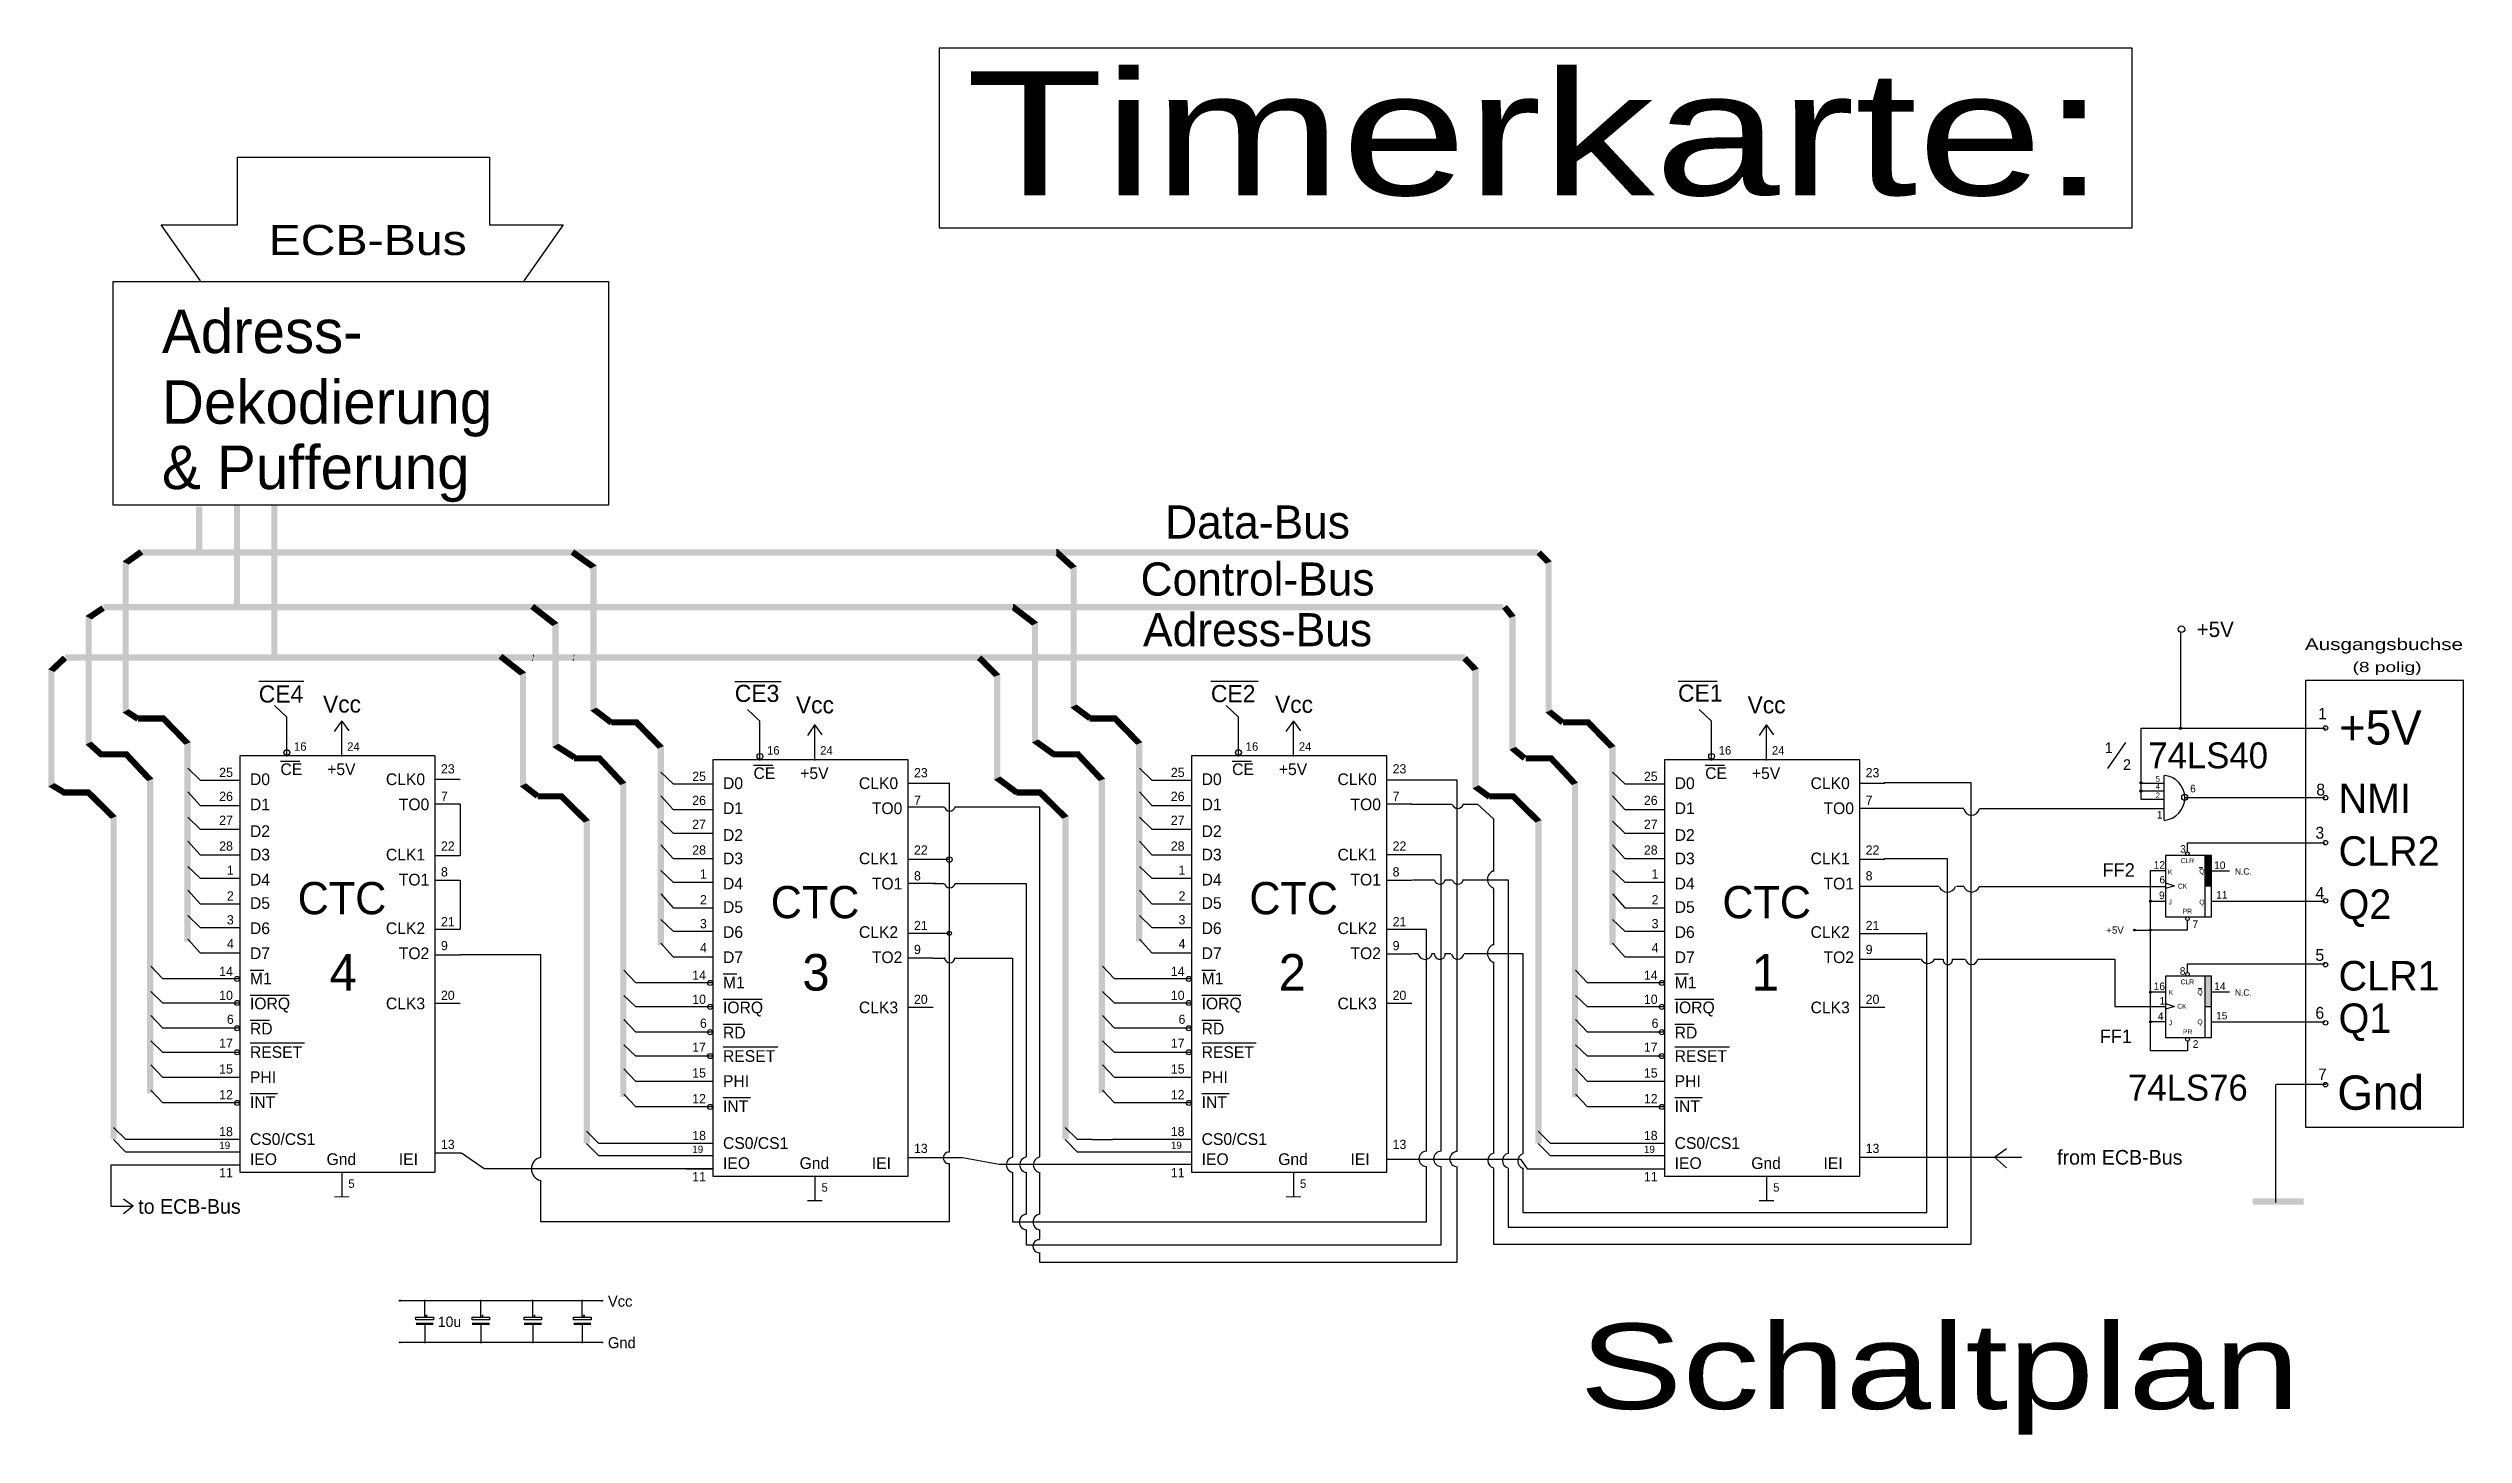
# Model space of a CAD drawing. Extents: x 0.3 to 19.7, y -0.3 to 10.9.
import ezdxf
from ezdxf.enums import TextEntityAlignment as Align

# ---------------------------------------------------------------- set-up
doc = ezdxf.new("R2010")
doc.units = 0
doc.layers.get('0').update_dxf_attribs({"linetype": 'CONTINUOUS'})

# ---------------------------------------------------------------- blocks, each defined once
blk = doc.blocks.new('RECTANG')
at = {"color": 0}
for p, q in [((1, 1), (0, 1)), ((0, 1), (0, 0)), ((1, 0), (1, 1)), ((0, 0), (1, 0))]:
    blk.add_line(p, q, dxfattribs=at)

msp = doc.modelspace()

# ---------------------------------------------------------------- linework, layer by layer
at = {"color": 0}
for p, q in [((1.8, 9.479), (1.8, 10.025)), ((1.8, 10.025), (3.83, 10.025)), ((3.83, 10.025), (3.83, 9.479)), ((1.502, 9.027), (1.185, 9.479)), ((1.185, 9.479), (1.8, 9.479)), ((3.83, 9.479), (4.426, 9.479)), ((4.426, 9.479), (4.109, 9.027)), ((0.798, 9.024), (4.79, 9.024)), ((0.798, 7.218), (0.798, 9.024)), ((4.79, 9.024), (4.79, 7.218)), ((4.79, 7.218), (0.798, 7.218)), ((17.467, 5.42), (17.467, 6.2)), ((1.971, 5.798), (2.334, 5.798)), ((5.809, 5.796), (6.183, 5.796)), ((9.648, 5.798), (10.029, 5.798)), ((13.414, 5.799), (13.731, 5.799)), ((2.197, 5.508), (2.097, 5.603)), ((2.197, 5.191), (2.197, 5.508)), ((2.64, 5.479), (2.579, 5.392)), ((2.641, 5.191), (2.641, 5.476)), ((2.641, 5.476), (2.696, 5.397)), ((6.012, 5.476), (5.912, 5.571)), ((6.012, 5.159), (6.012, 5.476)), ((9.87, 5.508), (9.77, 5.603)), ((9.87, 5.191), (9.87, 5.508)), ((10.313, 5.479), (10.252, 5.392)), ((10.314, 5.476), (10.369, 5.397)), ((10.314, 5.191), (10.314, 5.476)), ((13.685, 5.476), (13.585, 5.571)), ((13.685, 5.159), (13.685, 5.476)), ((6.455, 5.448), (6.394, 5.36)), ((6.455, 5.444), (6.51, 5.365)), ((6.455, 5.159), (6.455, 5.444)), ((14.128, 5.448), (14.067, 5.36)), ((14.128, 5.159), (14.128, 5.444)), ((14.128, 5.444), (14.184, 5.365)), ((16.879, 5.095), (17.025, 5.304)), ((17.147, 5.256), (17.147, 5.418)), ((17.147, 5.418), (18.634, 5.418)), ((17.147, 4.844), (17.147, 5.269)), ((1.399, 5.096), (1.499, 5.001)), ((2.145, 5.152), (2.302, 5.152)), ((5.213, 5.064), (5.313, 4.969)), ((5.96, 5.12), (6.116, 5.12)), ((9.072, 5.096), (9.172, 5.001)), ((9.818, 5.152), (9.975, 5.152)), ((12.886, 5.064), (12.986, 4.969)), ((13.633, 5.12), (13.789, 5.12)), ((1.399, 4.906), (1.499, 4.795)), ((1.499, 5.001), (1.82, 5.001)), ((3.398, 5.007), (3.595, 5.007)), ((5.213, 4.874), (5.313, 4.763)), ((5.313, 4.969), (5.635, 4.969)), ((7.212, 4.975), (7.409, 4.975)), ((7.41, 4.975), (7.54, 4.975)), ((7.541, 4.364), (7.541, 4.977)), ((9.072, 4.906), (9.172, 4.795)), ((9.172, 5.001), (9.493, 5.001)), ((11.266, 5.001), (11.066, 5.001)), ((11.634, 5), (11.266, 5)), ((11.634, 2.007), (11.634, 5)), ((12.886, 4.874), (12.986, 4.763)), ((12.986, 4.969), (13.308, 4.969)), ((14.885, 4.975), (15.082, 4.975)), ((15.778, 4.977), (15.077, 4.977)), ((15.778, 1.257), (15.778, 4.977)), ((17.147, 4.976), (17.333, 4.976)), ((17.147, 4.915), (17.333, 4.915)), ((17.333, 4.676), (17.333, 5.038)), ((1.399, 4.7), (1.499, 4.604)), ((1.499, 4.795), (1.82, 4.795)), ((3.398, 4.808), (3.595, 4.808)), ((3.596, 4.807), (3.596, 4.392)), ((5.313, 4.763), (5.635, 4.763)), ((7.42, 4.781), (7.203, 4.781)), ((7.412, 4.784), (7.498, 4.784)), ((7.584, 4.784), (8.265, 4.784)), ((8.265, 4.784), (8.265, 1.96)), ((9.072, 4.7), (9.172, 4.604)), ((9.172, 4.795), (9.493, 4.795)), ((11.071, 4.808), (11.268, 4.808)), ((11.261, 4.807), (11.594, 4.807)), ((11.677, 4.807), (11.796, 4.807)), ((11.796, 4.807), (11.927, 4.688)), ((11.927, 4.688), (11.927, 4.263)), ((12.986, 4.763), (13.308, 4.763)), ((14.886, 4.773), (15.718, 4.773)), ((15.845, 4.77), (17.332, 4.77)), ((17.333, 4.844), (17.147, 4.844)), ((17.5, 4.861), (18.628, 4.861)), ((1.399, 4.509), (1.499, 4.398)), ((1.499, 4.604), (1.82, 4.604)), ((5.213, 4.668), (5.313, 4.573)), ((5.313, 4.573), (5.635, 4.573)), ((9.072, 4.509), (9.172, 4.398)), ((9.172, 4.604), (9.493, 4.604)), ((12.886, 4.668), (12.986, 4.573)), ((12.986, 4.573), (13.308, 4.573)), ((17.521, 4.493), (18.628, 4.493)), ((17.521, 4.421), (17.521, 4.493)), ((1.399, 4.303), (1.499, 4.208)), ((1.499, 4.398), (1.82, 4.398)), ((3.398, 4.393), (3.595, 4.393)), ((5.213, 4.478), (5.313, 4.367)), ((5.313, 4.367), (5.635, 4.367)), ((7.212, 4.362), (7.409, 4.362)), ((7.409, 4.362), (7.541, 4.362)), ((7.541, 2.029), (7.541, 4.368)), ((9.072, 4.303), (9.172, 4.208)), ((9.172, 4.398), (9.493, 4.398)), ((11.271, 4.398), (11.066, 4.398)), ((11.504, 4.398), (11.266, 4.398)), ((11.504, 2.007), (11.504, 4.398)), ((12.886, 4.478), (12.986, 4.367)), ((12.986, 4.367), (13.308, 4.367)), ((14.885, 4.362), (15.082, 4.362)), ((15.588, 4.365), (15.077, 4.365)), ((15.588, 1.393), (15.588, 4.365)), ((17.617, 4.295), (17.643, 4.295)), ((17.664, 3.895), (17.664, 4.392)), ((1.399, 4.113), (1.499, 4.002)), ((1.499, 4.208), (1.82, 4.208)), ((3.398, 4.194), (3.595, 4.194)), ((3.596, 4.192), (3.596, 3.797)), ((5.213, 4.272), (5.313, 4.177)), ((5.313, 4.177), (5.635, 4.177)), ((7.435, 4.167), (7.208, 4.167)), ((7.412, 4.167), (7.498, 4.167)), ((7.584, 4.167), (8.157, 4.167)), ((8.157, 4.167), (8.157, 1.96)), ((9.072, 4.113), (9.172, 4.002)), ((9.172, 4.208), (9.493, 4.208)), ((11.071, 4.194), (11.268, 4.194)), ((11.273, 4.195), (11.451, 4.195)), ((11.534, 4.195), (11.594, 4.195)), ((11.677, 4.195), (12.045, 4.195)), ((11.927, 4.127), (11.927, 3.669)), ((12.045, 4.195), (12.045, 3.669)), ((12.886, 4.272), (12.986, 4.177)), ((12.986, 4.177), (13.308, 4.177)), ((14.886, 4.144), (15.516, 4.144)), ((15.659, 4.144), (15.718, 4.144)), ((15.843, 4.141), (17.343, 4.141)), ((17.223, 2.815), (17.223, 4.27)), ((17.223, 4.27), (17.345, 4.27)), ((17.344, 4.171), (17.416, 4.148)), ((17.416, 4.148), (17.344, 4.125)), ((17.664, 4.148), (17.715, 4.148)), ((17.716, 4.269), (17.86, 4.269)), ((1.399, 3.907), (1.499, 3.812)), ((1.499, 4.002), (1.82, 4.002)), ((5.213, 4.082), (5.313, 3.971)), ((5.313, 3.971), (5.635, 3.971)), ((9.072, 3.907), (9.172, 3.812)), ((9.172, 4.002), (9.493, 4.002)), ((12.886, 4.082), (12.986, 3.971)), ((12.986, 3.971), (13.308, 3.971)), ((17.223, 4.024), (17.345, 4.024)), ((17.716, 4.024), (18.628, 4.024)), ((1.399, 3.717), (1.499, 3.606)), ((1.499, 3.812), (1.82, 3.812)), ((3.398, 3.797), (3.595, 3.797)), ((5.213, 3.876), (5.313, 3.781)), ((5.313, 3.781), (5.635, 3.781)), ((7.212, 3.765), (7.409, 3.765)), ((7.41, 3.765), (7.541, 3.765)), ((9.072, 3.717), (9.172, 3.606)), ((9.172, 3.812), (9.493, 3.812)), ((11.071, 3.797), (11.268, 3.797)), ((11.385, 3.796), (11.266, 3.796)), ((11.385, 3.596), (11.385, 3.796)), ((12.886, 3.876), (12.986, 3.781)), ((12.986, 3.781), (13.308, 3.781)), ((15.422, 3.761), (14.883, 3.761)), ((15.421, 3.55), (15.421, 3.771)), ((17.102, 3.791), (17.224, 3.791)), ((17.223, 3.792), (17.522, 3.792)), ((17.522, 3.792), (17.522, 3.867)), ((1.499, 3.606), (1.82, 3.606)), ((3.393, 3.592), (3.597, 3.592)), ((4.244, 3.592), (3.596, 3.592)), ((4.244, 3.01), (4.244, 3.592)), ((5.213, 3.685), (5.313, 3.575)), ((5.313, 3.575), (5.635, 3.575)), ((7.212, 3.566), (7.409, 3.566)), ((7.412, 3.565), (7.498, 3.565)), ((7.584, 3.565), (8.049, 3.565)), ((8.049, 3.565), (8.049, 1.96)), ((9.172, 3.606), (9.493, 3.606)), ((11.071, 3.598), (11.268, 3.598)), ((11.273, 3.601), (11.32, 3.601)), ((11.385, 2.007), (11.385, 3.596)), ((11.427, 3.601), (11.451, 3.601)), ((11.534, 3.601), (11.582, 3.601)), ((11.689, 3.601), (12.164, 3.601)), ((11.927, 3.533), (11.927, 1.987)), ((12.045, 3.669), (12.045, 3.533)), ((12.045, 3.533), (12.045, 1.987)), ((12.164, 3.601), (12.164, 1.987)), ((12.886, 3.685), (12.986, 3.575)), ((12.986, 3.575), (13.308, 3.575)), ((14.883, 3.557), (15.366, 3.557)), ((15.421, 1.511), (15.421, 3.567)), ((15.478, 3.557), (15.546, 3.557)), ((15.626, 3.557), (15.726, 3.557)), ((15.831, 3.555), (16.937, 3.555)), ((16.937, 3.555), (16.937, 3.174)), ((17.521, 3.519), (18.628, 3.519)), ((17.521, 3.448), (17.521, 3.519)), ((1.198, 3.397), (1.1, 3.499)), ((1.819, 3.397), (1.198, 3.397)), ((1.901, 3.468), (2.011, 3.468)), ((5.012, 3.365), (4.915, 3.467)), ((5.634, 3.365), (5.012, 3.365)), ((5.715, 3.437), (5.825, 3.437)), ((8.871, 3.397), (8.773, 3.499)), ((9.493, 3.397), (8.871, 3.397)), ((9.574, 3.468), (9.684, 3.468)), ((12.685, 3.365), (12.588, 3.467)), ((13.307, 3.365), (12.685, 3.365)), ((13.388, 3.437), (13.498, 3.437)), ((17.609, 3.318), (17.637, 3.318)), ((17.664, 2.922), (17.664, 3.418)), ((1.198, 3.202), (1.1, 3.295)), ((1.819, 3.202), (1.198, 3.202)), ((1.901, 3.266), (2.216, 3.266)), ((3.398, 3.2), (3.595, 3.2)), ((5.012, 3.171), (4.915, 3.263)), ((5.634, 3.171), (5.012, 3.171)), ((5.715, 3.234), (6.031, 3.234)), ((7.212, 3.168), (7.409, 3.168)), ((8.871, 3.202), (8.773, 3.295)), ((9.493, 3.202), (8.871, 3.202)), ((9.574, 3.266), (9.889, 3.266)), ((11.071, 3.2), (11.268, 3.2)), ((12.685, 3.171), (12.588, 3.263)), ((13.307, 3.171), (12.685, 3.171)), ((13.388, 3.234), (13.704, 3.234)), ((14.885, 3.168), (15.082, 3.168)), ((16.937, 3.174), (17.343, 3.174)), ((17.223, 3.293), (17.345, 3.293)), ((17.344, 3.197), (17.416, 3.174)), ((17.416, 3.174), (17.344, 3.152)), ((17.664, 3.174), (17.715, 3.174)), ((17.719, 3.292), (17.86, 3.292)), ((1.198, 2.999), (1.1, 3.101)), ((1.819, 2.999), (1.198, 2.999)), ((1.901, 3.063), (2.057, 3.063)), ((4.243, 3.042), (4.243, 1.956)), ((5.012, 2.967), (4.915, 3.069)), ((5.634, 2.967), (5.012, 2.967)), ((5.715, 3.032), (5.871, 3.032)), ((8.871, 2.999), (8.773, 3.101)), ((9.493, 2.999), (8.871, 2.999)), ((9.574, 3.063), (9.73, 3.063)), ((12.685, 2.967), (12.588, 3.069)), ((13.307, 2.967), (12.685, 2.967)), ((13.388, 3.032), (13.544, 3.032)), ((17.223, 3.054), (17.345, 3.054)), ((17.716, 3.05), (18.628, 3.05)), ((1.198, 2.804), (1.1, 2.897)), ((1.819, 2.804), (1.198, 2.804)), ((1.901, 2.881), (2.34, 2.881)), ((5.012, 2.773), (4.915, 2.865)), ((5.634, 2.773), (5.012, 2.773)), ((5.715, 2.849), (6.155, 2.849)), ((8.871, 2.804), (8.773, 2.897)), ((9.493, 2.804), (8.871, 2.804)), ((9.574, 2.881), (10.013, 2.881)), ((12.685, 2.773), (12.588, 2.865)), ((13.307, 2.773), (12.685, 2.773)), ((13.388, 2.849), (13.828, 2.849)), ((17.522, 2.815), (17.223, 2.815)), ((17.522, 2.893), (17.522, 2.815)), ((1.198, 2.601), (1.1, 2.702)), ((1.819, 2.601), (1.198, 2.601)), ((5.012, 2.569), (4.915, 2.671)), ((5.634, 2.569), (5.012, 2.569)), ((8.871, 2.601), (8.773, 2.702)), ((9.493, 2.601), (8.871, 2.601)), ((12.685, 2.569), (12.588, 2.671)), ((13.307, 2.569), (12.685, 2.569)), ((18.234, 1.594), (18.234, 2.545)), ((18.64, 2.544), (18.24, 2.544)), ((1.198, 2.397), (1.1, 2.499)), ((1.819, 2.397), (1.198, 2.397)), ((1.901, 2.471), (2.121, 2.471)), ((5.012, 2.365), (4.915, 2.467)), ((5.634, 2.365), (5.012, 2.365)), ((5.715, 2.439), (5.935, 2.439)), ((8.871, 2.397), (8.773, 2.499)), ((9.493, 2.397), (8.871, 2.397)), ((9.574, 2.471), (9.794, 2.471)), ((12.685, 2.365), (12.588, 2.467)), ((13.307, 2.365), (12.685, 2.365)), ((13.388, 2.439), (13.608, 2.439)), ((0.9, 2.101), (0.8, 2.198)), ((4.714, 2.069), (4.614, 2.167)), ((8.573, 2.101), (8.473, 2.198)), ((12.387, 2.069), (12.287, 2.167)), ((0.9, 2), (0.8, 2.101)), ((1.818, 2.101), (0.9, 2.101)), ((1.818, 2), (0.9, 2)), ((3.398, 1.994), (3.603, 1.994)), ((3.605, 1.993), (3.787, 1.866)), ((4.714, 1.968), (4.614, 2.069)), ((5.632, 2.069), (4.714, 2.069)), ((5.632, 1.968), (4.714, 1.968)), ((7.208, 1.956), (7.646, 1.956)), ((7.541, 2), (7.541, 2.029)), ((7.644, 1.956), (7.94, 1.901)), ((8.573, 2), (8.473, 2.101)), ((8.691, 2.101), (8.573, 2.101)), ((9.491, 2), (8.573, 2)), ((8.694, 2.1), (8.854, 2.1)), ((9.491, 2.101), (8.855, 2.101)), ((12.387, 1.968), (12.287, 2.069)), ((13.305, 2.069), (12.387, 2.069)), ((13.305, 1.968), (12.387, 1.968)), ((14.881, 1.958), (16.185, 1.958)), ((15.965, 1.958), (16.063, 2.028)), ((15.965, 1.958), (16.063, 1.871)), ((1.82, 1.895), (0.777, 1.895)), ((0.777, 1.895), (0.777, 1.563)), ((2.641, 1.839), (2.641, 1.638)), ((3.787, 1.866), (5.634, 1.866)), ((4.243, 1.772), (4.243, 1.44)), ((5.414, 1.865), (5.634, 1.865)), ((6.455, 1.808), (6.455, 1.607)), ((7.541, 1.771), (7.541, 1.906)), ((7.541, 1.44), (7.541, 1.772)), ((7.94, 1.901), (9.487, 1.901)), ((8.049, 1.837), (8.049, 1.436)), ((8.157, 1.837), (8.157, 1.497)), ((8.265, 1.837), (8.265, 1.497)), ((10.314, 1.839), (10.314, 1.638)), ((11.064, 1.943), (12.143, 1.943)), ((11.385, 1.436), (11.385, 1.883)), ((11.504, 1.25), (11.504, 1.883)), ((11.634, 1.112), (11.634, 1.883)), ((11.927, 1.868), (11.927, 1.257)), ((12.045, 1.868), (12.045, 1.393)), ((12.143, 1.943), (12.198, 1.864)), ((12.164, 1.872), (12.164, 1.816)), ((12.164, 1.817), (12.164, 1.511)), ((12.198, 1.864), (13.304, 1.864)), ((14.128, 1.808), (14.128, 1.607)), ((0.777, 1.563), (0.959, 1.563)), ((0.959, 1.563), (0.88, 1.62)), ((0.959, 1.563), (0.88, 1.502)), ((4.243, 1.44), (7.541, 1.44)), ((8.049, 1.436), (11.385, 1.436)), ((8.157, 1.374), (8.157, 1.25)), ((8.265, 1.374), (8.265, 1.297)), ((12.045, 1.393), (15.588, 1.393)), ((12.164, 1.511), (15.421, 1.511)), ((8.157, 1.25), (11.504, 1.25)), ((8.265, 1.189), (8.265, 1.112)), ((11.927, 1.257), (15.778, 1.257)), ((8.265, 1.112), (11.634, 1.112)), ((3.109, 0.801), (4.738, 0.801)), ((3.309, 0.668), (3.309, 0.802)), ((3.761, 0.668), (3.761, 0.802)), ((4.18, 0.668), (4.18, 0.802)), ((4.579, 0.668), (4.579, 0.802)), ((3.238, 0.668), (3.38, 0.668)), ((3.238, 0.646), (3.238, 0.668)), ((3.38, 0.646), (3.238, 0.646)), ((3.309, 0.607), (3.309, 0.464)), ((3.316, 0.68), (3.329, 0.68)), ((3.323, 0.687), (3.323, 0.674)), ((3.38, 0.668), (3.38, 0.646)), ((3.691, 0.646), (3.691, 0.668)), ((3.691, 0.668), (3.832, 0.668)), ((3.832, 0.646), (3.691, 0.646)), ((3.761, 0.607), (3.761, 0.464)), ((3.769, 0.68), (3.781, 0.68)), ((3.775, 0.687), (3.775, 0.674)), ((3.832, 0.668), (3.832, 0.646)), ((4.11, 0.668), (4.251, 0.668)), ((4.11, 0.646), (4.11, 0.668)), ((4.251, 0.646), (4.11, 0.646)), ((4.18, 0.607), (4.18, 0.464)), ((4.188, 0.68), (4.2, 0.68)), ((4.194, 0.687), (4.194, 0.674)), ((4.251, 0.668), (4.251, 0.646)), ((4.509, 0.646), (4.509, 0.668)), ((4.509, 0.668), (4.65, 0.668)), ((4.65, 0.646), (4.509, 0.646)), ((4.579, 0.607), (4.579, 0.464)), ((4.587, 0.68), (4.599, 0.68)), ((4.593, 0.687), (4.593, 0.674)), ((4.65, 0.668), (4.65, 0.646)), ((3.109, 0.465), (4.738, 0.465))]:
    msp.add_line(p, q, dxfattribs=at)
for centre, radius in [((17.473, 6.217), 0.0266), ((17.466, 5.418), 0.0087), ((18.634, 5.421), 0.0182), ((2.197, 5.223), 0.0234), ((6.012, 5.192), 0.0234), ((9.87, 5.223), 0.0234), ((13.685, 5.192), 0.0234), ((17.147, 4.978), 0.0087), ((17.147, 4.912), 0.0087), ((17.5, 4.861), 0.0248), ((18.634, 4.858), 0.0182), ((18.634, 4.496), 0.0182), ((7.539, 4.359), 0.0227), ((17.521, 4.407), 0.0149), ((17.224, 4.023), 0.00761), ((17.521, 3.882), 0.0149), ((18.634, 4.027), 0.0182), ((7.539, 3.764), 0.0161), ((17.095, 3.791), 0.00761), ((17.224, 3.791), 0.00761), ((18.634, 3.511), 0.0182), ((1.797, 3.396), 0.0205), ((5.611, 3.364), 0.0205), ((9.47, 3.396), 0.0205), ((13.284, 3.364), 0.0205), ((17.521, 3.434), 0.0149), ((1.797, 3.203), 0.0205), ((5.611, 3.171), 0.0205), ((9.47, 3.203), 0.0205), ((13.284, 3.171), 0.0205), ((17.224, 3.29), 0.00761), ((1.797, 2.998), 0.0205), ((5.611, 2.967), 0.0205), ((9.47, 2.998), 0.0205), ((13.284, 2.967), 0.0205), ((17.224, 3.05), 0.00761), ((17.522, 2.908), 0.0149), ((18.634, 3.042), 0.0182), ((1.797, 2.805), 0.0205), ((5.611, 2.774), 0.0205), ((9.47, 2.805), 0.0205), ((13.284, 2.774), 0.0205), ((18.634, 2.543), 0.0182), ((1.797, 2.396), 0.0205), ((5.611, 2.364), 0.0205), ((9.47, 2.396), 0.0205), ((13.284, 2.364), 0.0205), ((3.11, 0.801), 0.00453), ((3.309, 0.802), 0.00393), ((3.761, 0.802), 0.00393), ((4.18, 0.802), 0.00393), ((4.579, 0.802), 0.00393), ((4.739, 0.8), 0.00453), ((3.11, 0.464), 0.00453), ((3.309, 0.464), 0.00453), ((3.761, 0.464), 0.00453), ((4.18, 0.464), 0.00453), ((4.579, 0.464), 0.00453), ((4.739, 0.464), 0.00453)]:
    msp.add_circle(centre, radius, dxfattribs=at)
for centre, radius, start, end in [((17.318, 4.857), 0.182, 274.6496, 85.3504), ((7.542, 4.794), 0.0444, 193.1088, 346.8912), ((11.638, 4.817), 0.0453, 195.9839, 344.0161), ((15.781, 4.779), 0.0626, 188.4539, 351.5461), ((7.542, 4.176), 0.0444, 193.1088, 346.8912), ((11.494, 4.205), 0.045, 194.9042, 345.0958), ((11.638, 4.206), 0.0453, 195.9839, 344.0161), ((11.953, 4.199), 0.0747, 109.8179, 250.1821), ((15.586, 4.167), 0.0699, 201.4487, 338.5513), ((15.781, 4.163), 0.0655, 198.9085, 341.0915), ((7.542, 3.57), 0.0433, 182.7773, 357.2227), ((11.375, 3.612), 0.0582, 192.8622, 347.1378), ((11.494, 3.598), 0.0435, 178.9781, 1.0219), ((11.638, 3.607), 0.0517, 189.0765, 350.9235), ((11.957, 3.602), 0.0787, 111.9999, 248.0001), ((15.428, 3.583), 0.0614, 204.702, 335.298), ((15.589, 3.55), 0.0378, 169.3967, 10.6033), ((15.781, 3.562), 0.0498, 185.9671, 351.8734), ((4.264, 1.864), 0.0949, 102.6777, 257.3223), ((7.536, 1.953), 0.0471, 84.2211, 275.7789), ((8.062, 1.897), 0.0636, 101.766, 258.234), ((8.169, 1.897), 0.0636, 101.766, 258.234), ((8.279, 1.897), 0.0636, 101.766, 258.234), ((11.387, 1.945), 0.0619, 91.5252, 268.4748), ((11.505, 1.945), 0.0619, 91.5252, 268.4748), ((11.636, 1.943), 0.0619, 91.5252, 268.4748), ((11.94, 1.931), 0.0604, 102.3609, 257.6391), ((12.059, 1.93), 0.0607, 102.5991, 254.8954), ((12.185, 1.927), 0.0627, 109.8907, 250.1093), ((8.166, 1.435), 0.063, 98.7195, 261.2805), ((8.276, 1.435), 0.063, 98.7195, 261.2805), ((8.264, 1.24), 0.0523, 87.2203, 272.7797)]:
    msp.add_arc(centre, radius, start, end, dxfattribs=at)
for points in [[(1.821, 7.218), (1.771, 7.218), (1.821, 6.389), (1.771, 6.389)], [(2.121, 7.218), (2.071, 7.218), (2.121, 5.974), (2.071, 5.974)], [(1.516, 7.205), (1.466, 7.205), (1.516, 6.837), (1.466, 6.837)], [(1.04, 6.822), (1.01, 6.863), (0.923, 6.739), (0.873, 6.764)], [(1.027, 6.862), (1.027, 6.812), (12.288, 6.862), (12.288, 6.812)], [(4.645, 6.706), (4.695, 6.732), (4.485, 6.82), (4.514, 6.861)], [(8.516, 6.703), (8.566, 6.725), (8.391, 6.816), (8.411, 6.866)], [(8.411, 6.866), (8.391, 6.816), (8.401, 6.866), (8.401, 6.816)], [(12.346, 6.745), (12.396, 6.766), (12.272, 6.819), (12.308, 6.854)], [(0.923, 6.739), (0.873, 6.764), (0.923, 5.572), (0.873, 5.545)], [(4.645, 5.561), (4.695, 5.585), (4.645, 6.706), (4.695, 6.732)], [(8.516, 5.585), (8.566, 5.61), (8.516, 6.703), (8.566, 6.725)], [(12.346, 5.545), (12.396, 5.569), (12.346, 6.745), (12.396, 6.766)], [(0.73, 6.368), (0.703, 6.409), (0.624, 6.297), (0.574, 6.324)], [(0.624, 6.297), (0.574, 6.324), (0.624, 5.31), (0.574, 5.288)], [(0.718, 6.42), (0.718, 6.37), (12.005, 6.42), (12.005, 6.37)], [(4.338, 6.243), (4.388, 6.268), (4.16, 6.382), (4.191, 6.421)], [(4.338, 5.267), (4.388, 5.294), (4.338, 6.243), (4.388, 6.268)], [(8.205, 6.248), (8.255, 6.273), (8.043, 6.372), (8.06, 6.422)], [(8.06, 6.422), (8.043, 6.372), (8.052, 6.422), (8.052, 6.372)], [(8.205, 5.304), (8.255, 5.329), (8.205, 6.248), (8.255, 6.273)], [(12.055, 6.309), (12.105, 6.326), (11.996, 6.383), (12.035, 6.414)], [(12.055, 5.245), (12.105, 5.269), (12.055, 6.309), (12.105, 6.326)], [(0.425, 5.968), (0.391, 6.005), (0.324, 5.872), (0.274, 5.894)], [(0.324, 5.872), (0.274, 5.894), (0.324, 4.976), (0.274, 4.948)], [(0.409, 6.015), (0.409, 5.965), (11.696, 6.015), (11.696, 5.965)], [(4.076, 5.845), (4.126, 5.869), (3.904, 5.98), (3.935, 6.019)], [(4.076, 4.95), (4.126, 4.975), (4.076, 5.845), (4.126, 5.869)], [(4.191, 6.012), (4.175, 5.962), (4.183, 6.012), (4.183, 5.962)], [(4.518, 6.012), (4.501, 5.962), (4.509, 6.012), (4.509, 5.962)], [(7.9, 5.833), (7.95, 5.853), (7.761, 5.97), (7.796, 6.006)], [(7.9, 5.004), (7.95, 5.03), (7.9, 5.833), (7.95, 5.853)], [(11.757, 5.881), (11.807, 5.901), (11.675, 5.966), (11.711, 6.001)], [(11.757, 4.933), (11.807, 4.959), (11.757, 5.881), (11.807, 5.901)], [(0.923, 5.572), (0.873, 5.545), (1.011, 5.515), (0.984, 5.473)], [(1.191, 5.472), (1.212, 5.522), (0.998, 5.472), (0.998, 5.522)], [(1.372, 5.286), (1.422, 5.306), (1.191, 5.472), (1.212, 5.522)], [(4.8, 5.443), (4.83, 5.483), (4.645, 5.561), (4.695, 5.585)], [(5.005, 5.441), (5.027, 5.491), (4.813, 5.441), (4.813, 5.491)], [(5.187, 5.254), (5.237, 5.275), (5.005, 5.441), (5.027, 5.491)], [(8.659, 5.478), (8.689, 5.518), (8.516, 5.585), (8.566, 5.61)], [(8.864, 5.472), (8.885, 5.522), (8.671, 5.472), (8.671, 5.522)], [(9.045, 5.286), (9.095, 5.306), (8.864, 5.472), (8.885, 5.522)], [(12.468, 5.445), (12.5, 5.484), (12.346, 5.545), (12.396, 5.569)], [(12.678, 5.441), (12.7, 5.491), (12.486, 5.441), (12.486, 5.491)], [(12.86, 5.254), (12.91, 5.275), (12.678, 5.441), (12.7, 5.491)], [(0.624, 5.31), (0.574, 5.288), (0.708, 5.234), (0.689, 5.184)], [(1.372, 3.697), (1.422, 3.697), (1.372, 5.286), (1.422, 5.306)], [(4.503, 5.162), (4.53, 5.204), (4.338, 5.267), (4.388, 5.294)], [(5.187, 3.666), (5.237, 3.666), (5.187, 5.254), (5.237, 5.275)], [(8.367, 5.187), (8.397, 5.228), (8.205, 5.304), (8.255, 5.329)], [(9.045, 3.697), (9.095, 3.697), (9.045, 5.286), (9.095, 5.306)], [(12.161, 5.157), (12.193, 5.196), (12.055, 5.245), (12.105, 5.269)], [(12.86, 3.666), (12.91, 3.666), (12.86, 5.254), (12.91, 5.275)], [(0.708, 5.234), (0.689, 5.184), (0.698, 5.234), (0.698, 5.184)], [(0.892, 5.183), (0.914, 5.233), (0.699, 5.183), (0.699, 5.233)], [(1.071, 4.992), (1.121, 5.012), (0.892, 5.183), (0.914, 5.233)], [(4.707, 5.151), (4.728, 5.201), (4.513, 5.151), (4.513, 5.201)], [(4.885, 4.96), (4.935, 4.98), (4.707, 5.151), (4.728, 5.201)], [(8.565, 5.183), (8.587, 5.233), (8.372, 5.183), (8.372, 5.233)], [(8.744, 4.992), (8.794, 5.012), (8.565, 5.183), (8.587, 5.233)], [(12.38, 5.151), (12.401, 5.201), (12.186, 5.151), (12.186, 5.201)], [(12.558, 4.96), (12.608, 4.98), (12.38, 5.151), (12.401, 5.201)], [(0.324, 4.976), (0.274, 4.948), (0.415, 4.922), (0.401, 4.872)], [(0.401, 4.872), (0.415, 4.922), (0.399, 4.872), (0.399, 4.922)], [(0.586, 4.876), (0.607, 4.926), (0.404, 4.876), (0.404, 4.926)], [(0.776, 4.689), (0.826, 4.71), (0.586, 4.876), (0.607, 4.926)], [(1.071, 2.473), (1.121, 2.473), (1.071, 4.992), (1.121, 5.012)], [(4.204, 4.852), (4.234, 4.891), (4.076, 4.95), (4.126, 4.975)], [(4.401, 4.844), (4.421, 4.894), (4.219, 4.844), (4.219, 4.894)], [(4.591, 4.657), (4.641, 4.678), (4.401, 4.844), (4.421, 4.894)], [(4.885, 2.445), (4.935, 2.445), (4.885, 4.96), (4.935, 4.98)], [(8.069, 4.879), (8.098, 4.919), (7.9, 5.004), (7.95, 5.03)], [(8.259, 4.876), (8.28, 4.926), (8.078, 4.876), (8.078, 4.926)], [(8.45, 4.689), (8.5, 4.71), (8.259, 4.876), (8.28, 4.926)], [(8.744, 2.475), (8.794, 2.475), (8.744, 4.992), (8.794, 5.012)], [(11.88, 4.845), (11.909, 4.885), (11.757, 4.933), (11.807, 4.959)], [(12.074, 4.844), (12.094, 4.894), (11.892, 4.844), (11.892, 4.894)], [(12.264, 4.657), (12.314, 4.678), (12.074, 4.844), (12.094, 4.894)], [(12.558, 2.441), (12.608, 2.441), (12.558, 4.96), (12.608, 4.98)], [(0.776, 2.101), (0.826, 2.101), (0.776, 4.689), (0.826, 4.71)], [(4.591, 2.069), (4.641, 2.069), (4.591, 4.657), (4.641, 4.678)], [(8.45, 2.101), (8.5, 2.101), (8.45, 4.689), (8.5, 4.71)], [(12.264, 2.069), (12.314, 2.069), (12.264, 4.657), (12.314, 4.678)], [(17.665, 4.151), (17.715, 4.151), (17.665, 4.394), (17.715, 4.394)], [(17.665, 3.177), (17.715, 3.177), (17.665, 3.421), (17.715, 3.421)], [(2.579, 1.643), (2.579, 1.633), (2.7, 1.643), (2.7, 1.633)], [(6.393, 1.612), (6.393, 1.602), (6.514, 1.612), (6.514, 1.602)], [(10.252, 1.643), (10.252, 1.633), (10.373, 1.643), (10.373, 1.633)], [(14.066, 1.612), (14.066, 1.602), (14.187, 1.612), (14.187, 1.602)], [(18.047, 1.625), (18.047, 1.575), (18.459, 1.625), (18.459, 1.575)], [(3.239, 0.624), (3.239, 0.604), (3.379, 0.624), (3.379, 0.604)], [(3.691, 0.624), (3.691, 0.604), (3.832, 0.624), (3.832, 0.604)], [(4.11, 0.624), (4.11, 0.604), (4.251, 0.624), (4.251, 0.604)], [(4.509, 0.624), (4.509, 0.604), (4.65, 0.624), (4.65, 0.604)]]:
    msp.add_trace(points, dxfattribs=at)

# ---------------------------------------------------------------- block references
for p, xscale, yscale, zscale in [((7.458, 9.455), 9.617475652254754, 1.448979066393214, 9.617475652254754), ((18.474, 2.201), 1.27437513703191, 3.601688888615465, 1.27437513703191), ((1.818, 1.838), 1.574530598052851, 3.359154929577465, 1.574530598052851), ((5.633, 1.806), 1.574530598052851, 3.359154929577465, 1.574530598052851), ((9.492, 1.838), 1.574530598052851, 3.359154929577465, 1.574530598052851), ((13.306, 1.806), 1.574530598052851, 3.359154929577465, 1.574530598052851), ((17.344, 3.897), 0.371658557348276, 0.4956924758379215, 0.371658557348276), ((17.344, 2.923), 0.371658557348276, 0.4956924758379215, 0.371658557348276)]:
    msp.add_blockref('RECTANG', p, dxfattribs=dict(at, xscale=xscale, yscale=yscale, zscale=zscale))

# ---------------------------------------------------------------- texts
for s, height, p, p2 in [('Timerkarte:', 0.99965, (7.673, 9.719), (16.86, 9.719)), ('ECB-Bus', 0.2431, (2.05, 9.236), (3.648, 9.236)), ('Ausgangsbuchse', 0.09438, (18.469, 6.049), (19.743, 6.049)), ('(8 polig)', 0.0815, (18.853, 5.872), (19.409, 5.872)), ('Schaltplan', 0.689, (12.62, -0.073), (18.428, -0.073))]:
    msp.add_text(s, height=height, dxfattribs=at).set_placement(p, p2, align=Align.ALIGNED)
for s, height, p in [('Adress-', 0.3513, (1.19, 8.445)), ('Dekodierung', 0.35127, (1.19, 7.875)), ('& Pufferung', 0.35127, (1.19, 7.348)), ('+5V', 0.1239, (17.596, 6.155)), ('CE4', 0.138, (1.971, 5.626)), ('CE3', 0.138, (5.809, 5.631)), ('CE2', 0.138, (9.648, 5.629)), ('CE1', 0.138, (13.414, 5.633)), ('1', 0.0921, (18.575, 5.49)), ('+5V', 0.2762, (18.743, 5.287)), ('16', 0.0681, (2.255, 5.237)), ('24', 0.0681, (2.684, 5.237)), ('16', 0.0681, (6.069, 5.206)), ('24', 0.0681, (6.498, 5.206)), ('16', 0.0681, (9.928, 5.237)), ('24', 0.0681, (10.357, 5.237)), ('16', 0.0681, (13.742, 5.206)), ('24', 0.0681, (14.171, 5.206)), ('74LS40', 0.2093, (17.206, 5.095)), ('25', 0.0743, (1.652, 5.025)), ('CE', 0.0945, (2.146, 5.041)), ('23', 0.0743, (3.44, 5.054)), ('25', 0.0743, (5.466, 4.993)), ('CE', 0.0945, (5.96, 5.009)), ('23', 0.0743, (7.254, 5.023)), ('25', 0.0743, (9.325, 5.025)), ('CE', 0.0945, (9.819, 5.041)), ('23', 0.0743, (11.113, 5.054)), ('25', 0.0743, (13.139, 4.993)), ('CE', 0.0945, (13.633, 5.009)), ('23', 0.0743, (14.927, 5.023)), ('26', 0.0743, (1.652, 4.832)), ('D0', 0.0945, (1.9, 4.96)), ('CLK0', 0.0945, (2.996, 4.96)), ('7', 0.0743, (3.44, 4.832)), ('26', 0.0743, (5.466, 4.8)), ('D0', 0.0945, (5.714, 4.928)), ('CLK0', 0.0945, (6.81, 4.928)), ('7', 0.0743, (7.254, 4.8)), ('26', 0.0743, (9.325, 4.832)), ('D0', 0.0945, (9.573, 4.96)), ('CLK0', 0.0945, (10.669, 4.96)), ('7', 0.0743, (11.113, 4.832)), ('26', 0.0743, (13.139, 4.8)), ('D0', 0.0945, (13.387, 4.928)), ('CLK0', 0.0945, (14.483, 4.928)), ('7', 0.0743, (14.927, 4.8)), ('6', 0.0607, (17.543, 4.902)), ('8', 0.0953, (18.56, 4.876)), ('NMI', 0.2383, (18.74, 4.734)), ('27', 0.0743, (1.652, 4.639)), ('D1', 0.0945, (1.9, 4.757)), ('TO0', 0.0945, (3.1, 4.757)), ('27', 0.0743, (5.466, 4.607)), ('D1', 0.0945, (5.714, 4.726)), ('TO0', 0.0945, (6.914, 4.726)), ('27', 0.0743, (9.325, 4.639)), ('D1', 0.0945, (9.573, 4.757)), ('TO0', 0.0945, (10.773, 4.757)), ('27', 0.0743, (13.139, 4.607)), ('D1', 0.0945, (13.387, 4.726)), ('TO0', 0.0945, (14.587, 4.726)), ('1', 0.0607, (17.274, 4.69)), ('28', 0.0743, (1.652, 4.431)), ('D2', 0.0945, (1.9, 4.541)), ('22', 0.0743, (3.44, 4.431)), ('D2', 0.0945, (5.714, 4.51)), ('28', 0.0743, (9.325, 4.431)), ('D2', 0.0945, (9.573, 4.541)), ('22', 0.0743, (11.113, 4.431)), ('D2', 0.0945, (13.387, 4.51)), ('3', 0.0953, (18.553, 4.528)), ('CLR2', 0.2383, (18.74, 4.309)), ('1', 0.0743, (1.714, 4.237)), ('D3', 0.0945, (1.9, 4.352)), ('CLK1', 0.0945, (2.996, 4.352)), ('8', 0.0743, (3.44, 4.223)), ('28', 0.0743, (5.466, 4.399)), ('D3', 0.0945, (5.714, 4.321)), ('CLK1', 0.0945, (6.81, 4.321)), ('22', 0.0743, (7.254, 4.399)), ('1', 0.0743, (9.387, 4.237)), ('D3', 0.0945, (9.573, 4.352)), ('CLK1', 0.0945, (10.669, 4.352)), ('8', 0.0743, (11.113, 4.223)), ('28', 0.0743, (13.139, 4.399)), ('D3', 0.0945, (13.387, 4.321)), ('CLK1', 0.0945, (14.483, 4.321)), ('22', 0.0743, (14.927, 4.399)), ('FF2', 0.1093, (16.837, 4.22)), ('3', 0.0607, (17.463, 4.415)), ('Q', 0.0393, (17.617, 4.246)), ('N.C.', 0.051, (17.904, 4.238)), ('2', 0.0743, (1.714, 4.029)), ('D4', 0.0945, (1.9, 4.15)), ('TO1', 0.0945, (3.1, 4.15)), ('1', 0.0743, (5.528, 4.206)), ('D4', 0.0945, (5.714, 4.118)), ('TO1', 0.0945, (6.914, 4.118)), ('8', 0.0743, (7.254, 4.191)), ('2', 0.0743, (9.387, 4.029)), ('D4', 0.0945, (9.573, 4.15)), ('TO1', 0.0945, (10.773, 4.15)), ('1', 0.0743, (13.201, 4.206)), ('D4', 0.0945, (13.387, 4.118)), ('TO1', 0.0945, (14.587, 4.118)), ('8', 0.0743, (14.927, 4.191)), ('6', 0.0607, (17.296, 4.167)), ('CK', 0.0393, (17.444, 4.125)), ('11', 0.0607, (17.754, 4.044)), ('4', 0.0953, (18.553, 4.042)), ('Q2', 0.2383, (18.74, 3.88)), ('3', 0.0743, (1.714, 3.836)), ('D5', 0.0945, (1.9, 3.961)), ('21', 0.0743, (3.44, 3.821)), ('2', 0.0743, (5.528, 3.998)), ('D5', 0.0945, (5.714, 3.929)), ('3', 0.0743, (9.387, 3.836)), ('D5', 0.0945, (9.573, 3.961)), ('21', 0.0743, (11.113, 3.821)), ('2', 0.0743, (13.201, 3.998)), ('D5', 0.0945, (13.387, 3.929)), ('Q', 0.0393, (17.617, 3.997)), ('4', 0.0743, (1.714, 3.643)), ('D6', 0.0945, (1.9, 3.758)), ('CLK2', 0.0945, (2.996, 3.758)), ('9', 0.0743, (3.44, 3.628)), ('3', 0.0743, (5.528, 3.805)), ('D6', 0.0945, (5.714, 3.727)), ('CLK2', 0.0945, (6.81, 3.727)), ('21', 0.0743, (7.254, 3.79)), ('4', 0.0743, (9.387, 3.643)), ('D6', 0.0945, (9.573, 3.758)), ('CLK2', 0.0945, (10.669, 3.758)), ('9', 0.0743, (11.113, 3.628)), ('3', 0.0743, (13.201, 3.805)), ('D6', 0.0945, (13.387, 3.727)), ('CLK2', 0.0945, (14.483, 3.727)), ('21', 0.0743, (14.927, 3.79)), ('+5V', 0.0583, (16.867, 3.761)), ('7', 0.0617, (17.562, 3.807)), ('D7', 0.0945, (1.9, 3.556)), ('TO2', 0.0945, (3.1, 3.556)), ('4', 0.0743, (5.528, 3.611)), ('D7', 0.0945, (5.714, 3.524)), ('TO2', 0.0945, (6.914, 3.524)), ('9', 0.0743, (7.254, 3.597)), ('D7', 0.0945, (9.573, 3.556)), ('TO2', 0.0945, (10.773, 3.556)), ('4', 0.0743, (13.201, 3.611)), ('D7', 0.0945, (13.387, 3.524)), ('TO2', 0.0945, (14.587, 3.524)), ('9', 0.0743, (14.927, 3.597)), ('5', 0.0953, (18.553, 3.542)), ('CLR1', 0.2383, (18.74, 3.303)), ('14', 0.0743, (1.652, 3.42)), ('M1', 0.0945, (1.9, 3.353)), ('14', 0.0743, (5.466, 3.389)), ('M1', 0.0945, (5.714, 3.321)), ('14', 0.0743, (9.325, 3.42)), ('M1', 0.0945, (9.573, 3.353)), ('14', 0.0743, (13.139, 3.389)), ('M1', 0.0945, (13.387, 3.321)), ('8', 0.0607, (17.46, 3.43)), ('N.C.', 0.051, (17.904, 3.261)), ('10', 0.0743, (1.652, 3.227)), ('IORQ', 0.0945, (1.9, 3.151)), ('CLK3', 0.0945, (2.996, 3.151)), ('20', 0.0743, (3.44, 3.227)), ('10', 0.0743, (5.466, 3.195)), ('IORQ', 0.0945, (5.714, 3.119)), ('CLK3', 0.0945, (6.81, 3.119)), ('20', 0.0743, (7.254, 3.195)), ('10', 0.0743, (9.325, 3.227)), ('IORQ', 0.0945, (9.573, 3.151)), ('CLK3', 0.0945, (10.669, 3.151)), ('20', 0.0743, (11.113, 3.227)), ('10', 0.0743, (13.139, 3.195)), ('IORQ', 0.0945, (13.387, 3.119)), ('CLK3', 0.0945, (14.483, 3.119)), ('20', 0.0743, (14.927, 3.195)), ('4', 0.0617, (17.283, 3.065)), ('1', 0.0607, (17.296, 3.189)), ('K', 0.0393, (17.371, 3.269)), ('CK', 0.0393, (17.439, 3.156)), ('15', 0.0607, (17.753, 3.07)), ('6', 0.0953, (18.553, 3.075)), ('Q1', 0.2383, (18.74, 2.96)), ('6', 0.0743, (1.714, 3.034)), ('RD', 0.0945, (1.9, 2.948)), ('6', 0.0743, (5.528, 3.002)), ('RD', 0.0945, (5.714, 2.916)), ('6', 0.0743, (9.387, 3.034)), ('RD', 0.0945, (9.573, 2.948)), ('6', 0.0743, (13.201, 3.002)), ('RD', 0.0945, (13.387, 2.916)), ('J', 0.0393, (17.371, 3.023)), ('17', 0.0743, (1.652, 2.841)), ('RESET', 0.0945, (1.9, 2.759)), ('17', 0.0743, (5.466, 2.809)), ('RESET', 0.0945, (5.714, 2.727)), ('17', 0.0743, (9.325, 2.841)), ('RESET', 0.0945, (9.573, 2.759)), ('17', 0.0743, (13.139, 2.809)), ('RESET', 0.0945, (13.387, 2.727)), ('2', 0.0617, (17.564, 2.84)), ('15', 0.0743, (1.652, 2.633)), ('PHI', 0.0945, (1.9, 2.557)), ('15', 0.0743, (5.466, 2.601)), ('PHI', 0.0945, (5.714, 2.525)), ('15', 0.0743, (9.325, 2.633)), ('PHI', 0.0945, (9.573, 2.557)), ('15', 0.0743, (13.139, 2.601)), ('PHI', 0.0945, (13.387, 2.525)), ('7', 0.0921, (18.575, 2.581)), ('Gnd', 0.2762, (18.73, 2.341)), ('12', 0.0743, (1.652, 2.425)), ('INT', 0.0945, (1.9, 2.354)), ('12', 0.0743, (5.466, 2.393)), ('INT', 0.0945, (5.714, 2.322)), ('12', 0.0743, (9.325, 2.425)), ('INT', 0.0945, (9.573, 2.354)), ('12', 0.0743, (13.139, 2.393)), ('INT', 0.0945, (13.387, 2.322)), ('18', 0.0743, (1.652, 2.128)), ('CS0/CS1', 0.0945, (1.9, 2.057)), ('18', 0.0743, (5.466, 2.096)), ('18', 0.0743, (9.325, 2.128)), ('CS0/CS1', 0.0945, (9.573, 2.057)), ('18', 0.0743, (13.139, 2.096)), ('19', 0.0594, (1.652, 2.024)), ('IEO', 0.0945, (1.9, 1.895)), ('IEI', 0.0945, (3.1, 1.895)), ('13', 0.0743, (3.44, 2.024)), ('19', 0.0594, (5.466, 1.992)), ('CS0/CS1', 0.0945, (5.714, 2.025)), ('IEO', 0.0945, (5.714, 1.863)), ('IEI', 0.0945, (6.914, 1.863)), ('13', 0.0743, (7.254, 1.992)), ('19', 0.0594, (9.325, 2.024)), ('IEO', 0.0945, (9.573, 1.895)), ('IEI', 0.0945, (10.773, 1.895)), ('13', 0.0743, (11.113, 2.024)), ('19', 0.0594, (13.139, 1.992)), ('CS0/CS1', 0.0945, (13.387, 2.025)), ('IEO', 0.0945, (13.387, 1.863)), ('IEI', 0.0945, (14.587, 1.863)), ('13', 0.0743, (14.927, 1.992)), ('11', 0.0743, (1.652, 1.796)), ('5', 0.0681, (2.693, 1.711)), ('11', 0.0743, (5.466, 1.764)), ('11', 0.0743, (9.325, 1.796)), ('5', 0.0681, (10.366, 1.711)), ('11', 0.0743, (13.139, 1.764)), ('to ECB-Bus', 0.1183, (0.999, 1.502)), ('5', 0.0681, (6.508, 1.68)), ('5', 0.0681, (14.181, 1.68)), ('Vcc', 0.0887, (4.786, 0.752)), ('10u', 0.0835, (3.416, 0.589)), ('Gnd', 0.0887, (4.786, 0.417))]:
    msp.add_text(s, height=height, dxfattribs=at).set_placement(p)
for s, height, p in [('Data-Bus', 0.2672, (10.024, 6.949)), ('Control-Bus', 0.26716, (10.024, 6.489)), ('Adress-Bus', 0.2672, (10.024, 6.08)), ('Vcc', 0.1374, (2.642, 5.545)), ('Vcc', 0.1374, (6.455, 5.539)), ('Vcc', 0.1374, (10.318, 5.543)), ('Vcc', 0.1374, (14.128, 5.539)), ('1', 0.0862, (16.887, 5.218)), ('+5V', 0.0945, (2.637, 5.041)), ('+5V', 0.0945, (6.451, 5.009)), ('+5V', 0.0945, (10.31, 5.041)), ('+5V', 0.0945, (14.124, 5.009)), ('2', 0.0862, (17.034, 5.082)), ('4', 0.0453, (17.283, 4.927)), ('5', 0.0453, (17.283, 4.987)), ('2', 0.0453, (17.283, 4.855)), ('12', 0.0617, (17.295, 4.285)), ('CLR', 0.0393, (17.521, 4.331)), ('10', 0.0617, (17.782, 4.282)), ('CTC', 0.2599, (2.642, 3.918)), ('CTC', 0.2599, (6.456, 3.886)), ('CTC', 0.2599, (10.315, 3.918)), ('CTC', 0.2599, (14.129, 3.886)), ('9', 0.0617, (17.315, 4.04)), ('K', 0.0393, (17.382, 4.239)), ('J', 0.0393, (17.382, 3.997)), ('PR', 0.0393, (17.521, 3.923)), ('4', 0.295, (2.651, 3.302)), ('3', 0.295, (6.464, 3.302)), ('2', 0.295, (10.304, 3.302)), ('1', 0.295, (14.118, 3.302)), ('16', 0.0617, (17.295, 3.306)), ('CLR', 0.0393, (17.521, 3.353)), ('14', 0.0617, (17.783, 3.306)), ('Q', 0.0393, (17.623, 3.269)), ('FF1', 0.1093, (16.944, 2.879)), ('PR', 0.0393, (17.523, 2.951)), ('Q', 0.0393, (17.623, 3.03)), ('74LS76', 0.2093, (17.525, 2.415)), ('Gnd', 0.0945, (2.637, 1.895)), ('Gnd', 0.0945, (6.451, 1.863)), ('Gnd', 0.0945, (10.31, 1.895)), ('Gnd', 0.0945, (14.124, 1.863)), ('from ECB-Bus', 0.11832, (16.976, 1.898))]:
    msp.add_text(s, height=height, dxfattribs=at).set_placement(p, align=Align.CENTER)

doc.saveas('drawing.dxf')
